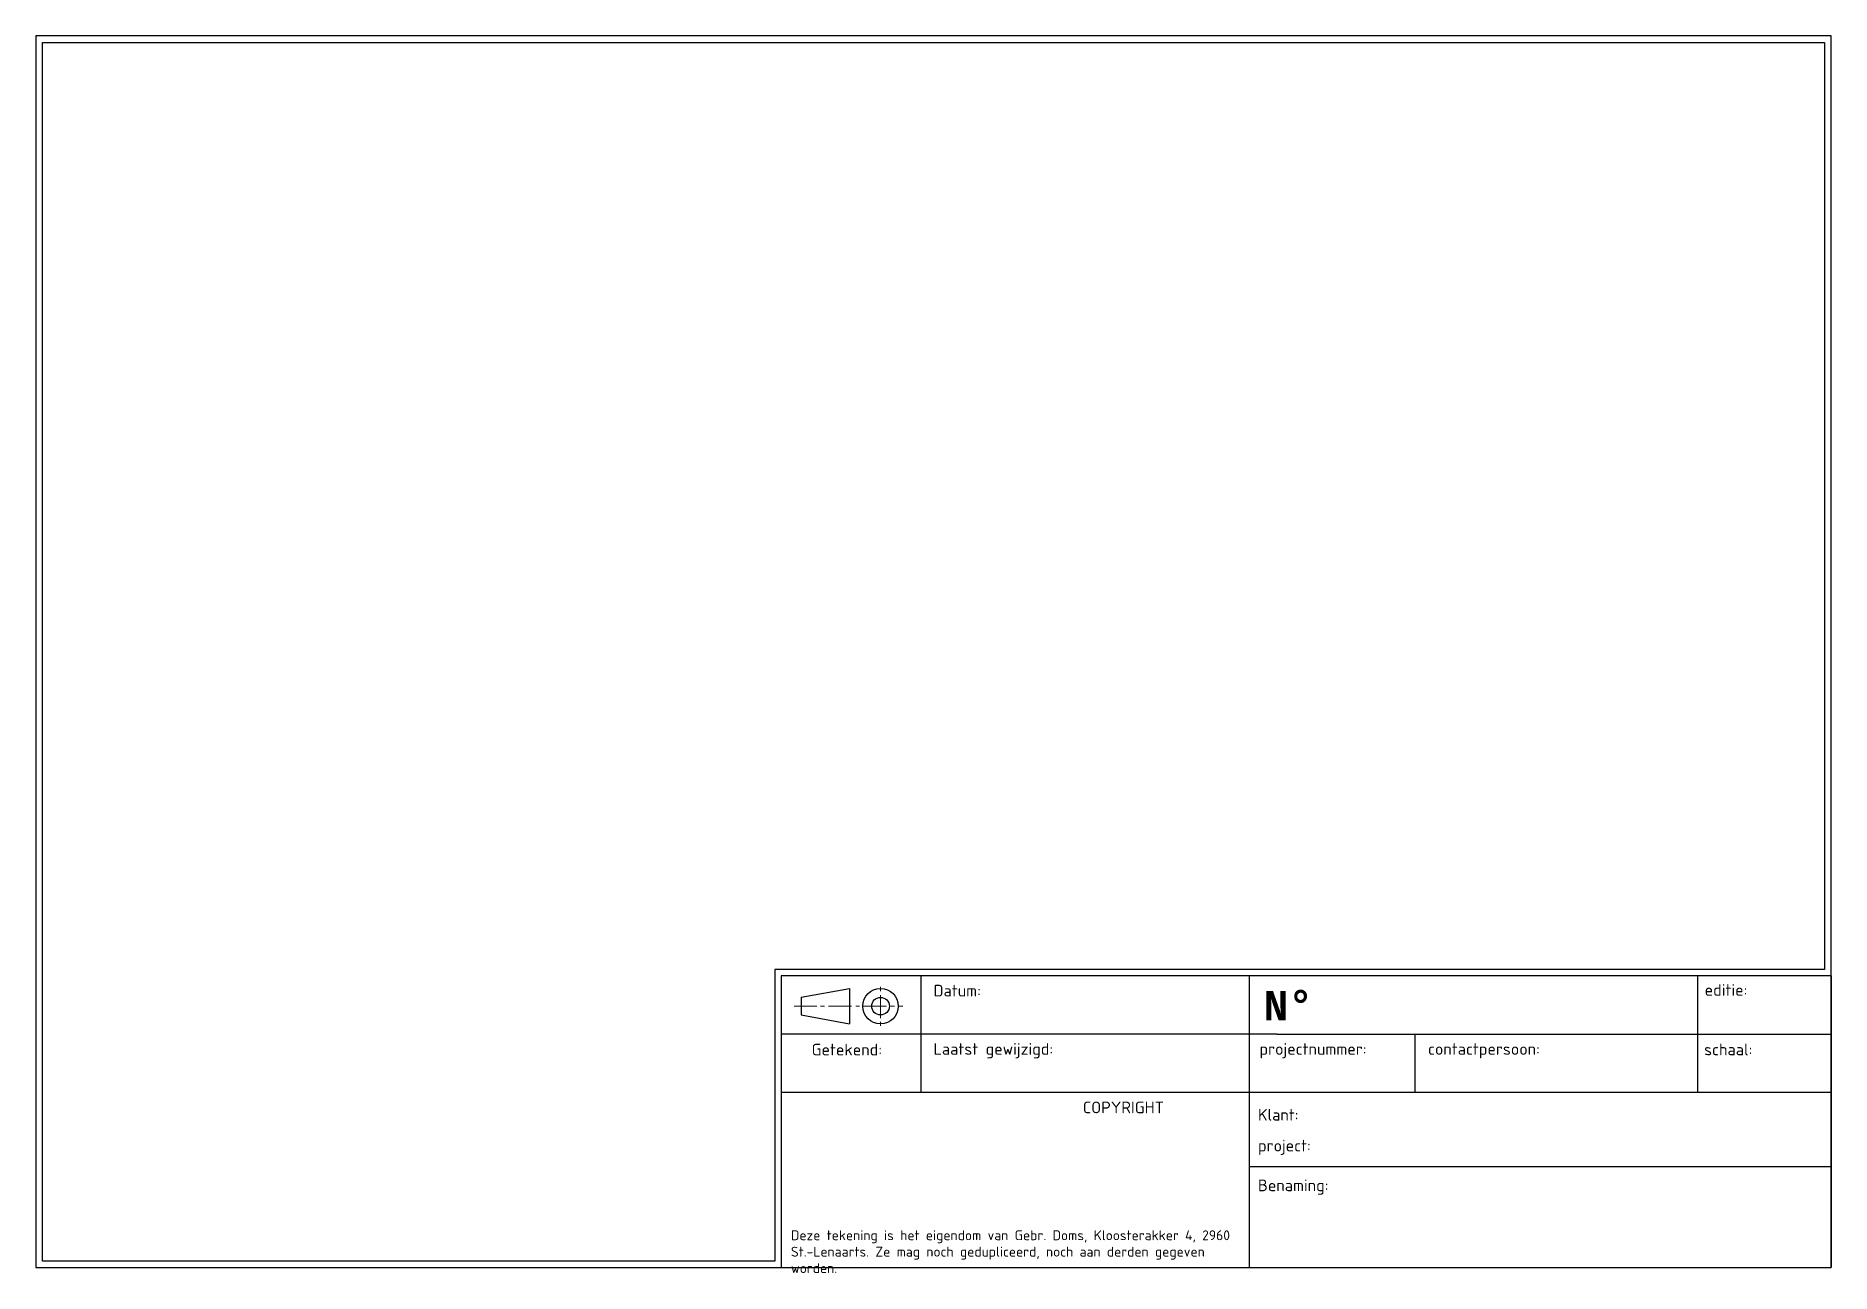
# Paper-space layout 'A4 Hor' of a CAD drawing. Extents: x 520 to 797, y 40 to 231.
import ezdxf
from ezdxf.enums import TextEntityAlignment as Align

# ---------------------------------------------------------------- set-up
doc = ezdxf.new("R2010")
doc.units = 0
doc.header["$LTSCALE"] = 0.2
doc.layers.get('0').update_dxf_attribs({"linetype": 'CONTINUOUS'})
doc.layers.add('View', color=9, linetype='CONTINUOUS', plot=False)
doc.styles.add('ISOCPEUR', font='isocpeur.ttf')
doc.styles.add('ROMAND', font='', dxfattribs={"height": 2})
doc.styles.get('ROMAND').set_extended_font_data('romand.shx')

# ---------------------------------------------------------------- blocks, each defined once
blk = doc.blocks.new('ISO_A4')
for p, q in [((200, 287), (10, 287)), ((10, 287), (10, 10)), ((200, 10), (200, 287)), ((10, 10), (200, 10))]:
    blk.add_line(p, q)
blk = doc.blocks.new('titelhoek1')
for p, q in [((162.06, 45), (0.06, 45)), ((0.06, 45), (0.06, 0)), ((21.62, 45), (21.62, 36)), ((72.32, 0), (72.32, 45)), ((141.44, 45), (141.44, 36)), ((162.06, 45), (162.06, 0)), ((3.12, 41.69), (10.59, 43.05)), ((3.12, 41.69), (3.12, 38.96)), ((10.59, 43.05), (10.59, 37.59)), ((3.12, 38.96), (10.59, 37.59)), ((76.56, 36), (0.06, 36)), ((21.62, 36), (21.62, 27)), ((76.56, 36), (162.06, 36)), ((97.85, 36), (97.85, 27)), ((141.44, 36), (141.44, 27)), ((162.06, 27), (0.06, 27)), ((72.32, 15.59), (162.06, 15.59)), ((0.06, 0), (162.06, 0))]:
    blk.add_line(p, q)
at = {"lineweight": 9}
for p, q in [((15.39, 43.28), (15.39, 42.63)), ((15.39, 42.04), (15.39, 38.45)), ((2.04, 40.32), (5.55, 40.32)), ((6.12, 40.32), (6.72, 40.32)), ((7.37, 40.32), (10.93, 40.32)), ((11.55, 40.32), (12.15, 40.32)), ((12.78, 40.32), (16.31, 40.32)), ((16.96, 40.32), (17.53, 40.32)), ((18.15, 40.32), (18.81, 40.32)), ((15.39, 37.93), (15.39, 37.3))]:
    blk.add_line(p, q, dxfattribs=at)
for radius in [2.73, 1.36]:
    blk.add_circle((15.39, 40.32), radius)
at = {"style": 'ISOCPEUR'}
for s, p in [('Datum:', (23.56, 41.82)), ('editie:', (142.55, 41.92)), ('Getekend:', (4.75, 32.72)), ('Laatst gewijzigd:', (23.56, 32.82)), ('projectnummer:', (73.85, 32.82)), ('contactpersoon:', (99.86, 32.82)), ('schaal:', (142.46, 32.74)), ('COPYRIGHT ', (46.6, 23.8)), ('Klant:', (73.62, 22.67)), ('project:', (73.62, 17.91)), ('Benaming:', (73.62, 11.78))]:
    blk.add_text(s, height=1.8, dxfattribs=at).set_placement(p)
at = {"insert": (74.49, 42.64), "char_height": 4.5, "width": 5, "attachment_point": 1, "style": 'ROMAND'}
blk.add_mtext('{\\fMonospac821 BT|b1|i0|c0|p49;N°}', dxfattribs=at)
at = {"lineweight": 9, "insert": (1.56, 5.74), "char_height": 1.52, "width": 71.22, "attachment_point": 1, "style": 'ISOCPEUR'}
blk.add_mtext('Deze tekening is het eigendom van Gebr. Doms, Kloosterakker 4, 2960 St.-Lenaarts. Ze mag noch gedupliceerd, noch aan derden gegeven worden.', dxfattribs=at)
at = {"style": 'ISOCPEUR'}
for tag, height, p in [('TEKENINGNR', 4, (82.64, 37.03)), ('CREATING_DATE', 3, (23.82, 36.49)), ('MODIFICATION_TIME', 3, (23.82, 27.49)), ('PROJECTNR', 3, (73.74, 27.6)), ('CONTACTPERSOON', 3, (99.76, 27.6)), ('KLANTNAAM', 3, (82.92, 21.47)), ('PROJECTOMSCHRIJVING:', 3, (82.92, 16.68))]:
    blk.add_attdef(tag, text='', height=height, dxfattribs=at).set_placement(p, align=Align.BOTTOM_LEFT)
for tag, height, p in [('VERSIE', 4, (153.41, 36.56)), ('MADE_BY', 3, (11.64, 27.56)), ('SCHAAL', 3, (153.27, 27.56))]:
    blk.add_attdef(tag, text='', height=height, dxfattribs=at).set_placement(p, align=Align.BOTTOM_CENTER)
for tag, p in [('BENAMING1', (75.99, 6.97)), ('BENAMING2', (75.99, 2.97))]:
    blk.add_attdef(tag, p, '', height=3, dxfattribs=at)

psp = doc.layouts.new('A4 Hor')

# ---------------------------------------------------------------- linework, layer by layer
at = {"layer": 'View'}
psp.add_lwpolyline([(520.54, 230.06), (795.54, 230.06), (795.54, 87.06), (633.54, 87.06), (633.54, 42.06), (520.54, 42.06), (520.54, 230.06)], close=True, dxfattribs=at)

# ---------------------------------------------------------------- block references
at = {"lineweight": 0, "rotation": 270}
psp.add_blockref('ISO_A4', (509.54, 241.06), dxfattribs=at)
psp.add_blockref('titelhoek1', (634.48, 41.06))

# ---------------------------------------------------------------- viewports
at = {"layer": 'View'}
vp = psp.add_viewport(center=(658.04, 136.06), size=(275, 188), view_center_point=(3284.3, 223.84), view_height=1924.545, dxfattribs=at)
vp.dxf.flags = 0x10000  # cut along an outline
vp.dxf.clipping_boundary_handle = psp.add_lwpolyline([(520.54, 230.06), (795.54, 230.06), (795.54, 87.06), (633.54, 87.06), (633.54, 42.06), (520.54, 42.06), (520.54, 230.06)], format="xyb", close=True, dxfattribs={"invisible": 1}).dxf.handle

doc.saveas('drawing.dxf')
